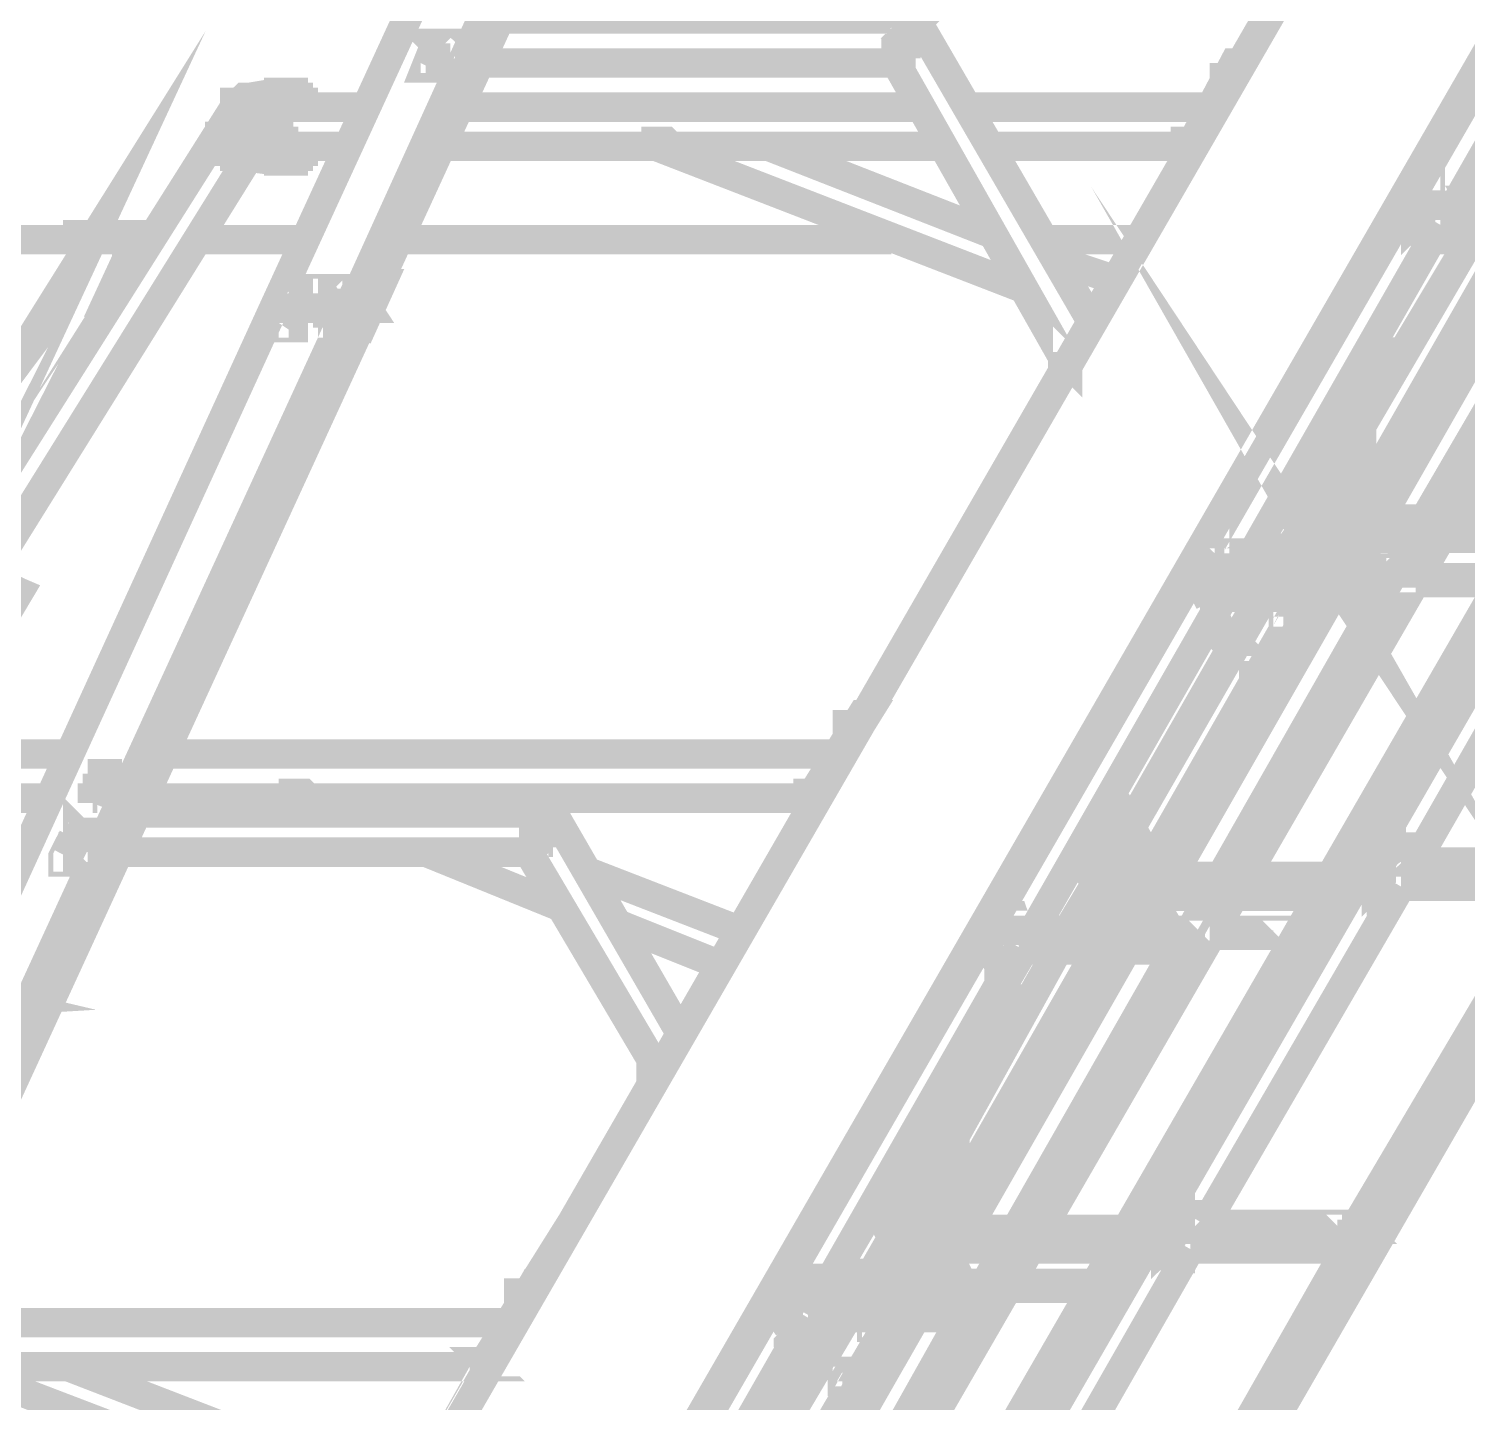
# Model space of a CAD drawing. Extents: x 0.1 to 11.6, y 0.3 to 16.2.
# Drawn here: x 5.2717 to 5.7609, y 5.1496 to 5.6167 of the extents above; entities that cross this region are included whole.
import ezdxf

# ---------------------------------------------------------------- set-up
doc = ezdxf.new("R2010")
doc.units = 0
doc.header["$MEASUREMENT"] = 0

msp = doc.modelspace()

# ---------------------------------------------------------------- linework, layer by layer
at = {"color": 0, "const_width": 0.01}
for points in [[(5.10167, 4.42503), (5.10167, 4.42665), (5.10167, 4.42503), (5.09332, 4.42503), (5.095, 4.42503), (5.10167, 4.42503), (5.10335, 4.42503), (5.10335, 4.42665), (5.095, 4.43832), (5.09332, 4.43832), (5.09332, 4.44), (5.01167, 4.44), (5.95503, 6.07497), (5.95503, 6.07335), (5.01167, 4.44)], [(5.03668, 6.065), (5.01497, 6.03836), (4.99832, 6.00836), (4.98503, 5.97667), (4.97168, 5.92833), (4.96332, 5.87831), (4.96001, 5.82667), (4.96332, 5.77669), (4.97168, 5.72667), (4.98503, 5.67665), (4.99832, 5.64501), (5.01665, 5.61664), (5.03668, 5.58832), (5.16, 5.58832), (5.17833, 5.57167), (5.19835, 5.55832), (5.22168, 5.55003), (5.24669, 5.54497), (5.29167, 5.54497)], [(5.17503, 4.44499), (6.09668, 6.03999)], [(6.06332, 5.98503), (6.07835, 5.95833), (6.04833, 5.95833), (6.07835, 5.95833), (6.08664, 5.95833), (5.15169, 4.34), (5.14333, 4.34), (6.07835, 5.95833)], [(5.01335, 4.44), (5.09332, 4.44), (5.095, 4.43832), (5.10167, 4.42665), (5.10167, 4.42503), (5.03999, 4.42503), (5.08832, 4.33832), (5.15169, 4.33832), (5.15332, 4.33832), (5.16, 4.32497), (5.15831, 4.32497), (5.07835, 4.32497), (5.08003, 4.32335), (5.16, 4.32335), (5.16, 4.32497), (5.16168, 4.32497), (5.16, 4.32497), (5.15332, 4.33832), (6.08832, 5.95833), (6.08832, 5.96001), (6.08832, 5.95833)], [(5.23335, 4.34332), (6.155, 5.94)], [(5.845, 5.68668), (5.84831, 5.68164), (5.83832, 5.69835)], [(5.51833, 5.81999), (5.51665, 5.81999), (5.38336, 5.52669)], [(5.35499, 5.52165), (5.49001, 5.815), (5.51497, 5.815)], [(5.87999, 5.68164), (5.87999, 5.68001), (5.88167, 5.68001), (5.87999, 5.68001), (5.87999, 5.67833), (5.87831, 5.67833), (5.87831, 5.67665), (5.80832, 5.55664), (5.74669, 5.55664), (5.74501, 5.55664), (5.74501, 5.55501), (5.74501, 5.55333), (5.74501, 5.55165), (5.74669, 5.55003), (5.80501, 5.55003)], [(5.75667, 5.55664), (5.82335, 5.67333)], [(5.78168, 5.55664), (5.84999, 5.67333), (5.82335, 5.67333), (5.75667, 5.55664)], [(5.63336, 5.51665), (5.57335, 5.62001), (5.43164, 5.62001)], [(5.41168, 5.61003), (5.41, 5.61165), (5.41168, 5.61165), (5.41336, 5.61165), (5.40831, 5.60335), (5.40668, 5.60335), (5.41, 5.61165)], [(5.40831, 5.60335), (5.41168, 5.61003), (5.41168, 5.61165), (5.41336, 5.61165)], [(5.25, 5.45167), (5.29335, 5.54497), (5.25168, 5.47835)], [(5.41, 5.60667), (5.41, 5.60499), (5.41, 5.60667), (5.40831, 5.60667)], [(5.41168, 5.61003), (5.41, 5.61003)], [(5.41, 5.60835), (5.41168, 5.60835), (5.41, 5.60835), (5.41, 5.60667)], [(5.40668, 5.60335), (5.40831, 5.60335)], [(5.41, 5.60499), (5.40831, 5.60499)], [(5.41, 5.60335), (5.40831, 5.60335)], [(5.42503, 5.60499), (5.56668, 5.60499), (5.62332, 5.50499)], [(5.66667, 5.57667), (5.68164, 5.60499), (5.68332, 5.60499), (5.66667, 5.57667), (5.66835, 5.57667)], [(5.68332, 5.60499), (5.66667, 5.57667)], [(5.68332, 5.60499), (5.685, 5.60499)], [(5.68332, 5.60499), (5.685, 5.60499)], [(5.68001, 5.59999), (5.67833, 5.59999), (5.67833, 5.59831)], [(5.67833, 5.59999), (5.67833, 5.59831)], [(5.35335, 5.59), (5.35167, 5.59), (5.35167, 5.59169), (5.34999, 5.59169), (5.34831, 5.59332), (5.34668, 5.59332), (5.345, 5.59332), (5.34332, 5.59169), (5.34169, 5.59169), (5.34169, 5.59), (5.34169, 5.58832), (5.34169, 5.58664), (5.34169, 5.58501), (5.34169, 5.58333), (5.34332, 5.58333)], [(5.35667, 5.595), (5.34668, 5.59332), (5.345, 5.59332)], [(5.34668, 5.59332), (5.34831, 5.59332)], [(5.35499, 5.59332), (5.34831, 5.59332)], [(5.36003, 5.595), (5.35835, 5.595), (5.35667, 5.595), (5.35499, 5.59332), (5.35335, 5.59169), (5.35335, 5.59), (5.35335, 5.58832), (5.35167, 5.58832), (5.35167, 5.58664), (5.35167, 5.58501), (5.35167, 5.58333), (5.35167, 5.58165), (5.35167, 5.58003), (5.35167, 5.57835), (5.35335, 5.57667), (5.35335, 5.57497), (5.35499, 5.57335), (5.35667, 5.57167), (5.35835, 5.57167), (5.36003, 5.57167), (5.35835, 5.57167), (5.35667, 5.57167), (5.35667, 5.57335), (5.35499, 5.57335), (5.35499, 5.57497), (5.35499, 5.57667), (5.35335, 5.57667), (5.35335, 5.57835), (5.35335, 5.58003), (5.35335, 5.58165), (5.35335, 5.58333), (5.35335, 5.58501), (5.35335, 5.58664), (5.35335, 5.58832), (5.35335, 5.59), (5.35499, 5.59), (5.35499, 5.59169), (5.35499, 5.59332), (5.35667, 5.59332), (5.35667, 5.595), (5.35835, 5.595), (5.36003, 5.595), (5.36165, 5.595), (5.36165, 5.59332), (5.36333, 5.59332), (5.36333, 5.59169), (5.36501, 5.59169), (5.36501, 5.59)], [(5.35667, 5.595), (5.35835, 5.595)], [(5.34169, 5.59), (5.24164, 5.43164)], [(5.35335, 5.59), (5.35167, 5.59), (5.35167, 5.59169), (5.34999, 5.59169), (5.34831, 5.59169), (5.34668, 5.59169), (5.345, 5.59169), (5.34332, 5.59169), (5.34332, 5.59), (5.34169, 5.59), (5.34169, 5.58832), (5.34169, 5.58664), (5.34169, 5.58501), (5.34332, 5.58501), (5.34332, 5.58333), (5.345, 5.58333)], [(5.34668, 5.58832), (5.34332, 5.58333)], [(5.34999, 5.58664), (5.34999, 5.58832), (5.34831, 5.58832), (5.34831, 5.59), (5.34668, 5.59), (5.34668, 5.58832)], [(5.34668, 5.58832), (5.34831, 5.58832)], [(5.34668, 5.58832), (5.34831, 5.58832)], [(5.38499, 5.59), (5.36003, 5.59), (5.35835, 5.59), (5.35667, 5.58832), (5.35667, 5.58664), (5.35667, 5.58501), (5.35499, 5.58333), (5.35499, 5.58165), (5.35667, 5.58165), (5.35667, 5.58003), (5.35667, 5.57835), (5.35835, 5.57835), (5.35835, 5.57667), (5.36003, 5.57667), (5.37999, 5.57667)], [(5.57497, 5.59), (5.41835, 5.59)], [(5.67333, 5.59), (5.59, 5.59)], [(5.34999, 5.58333), (5.33832, 5.58165), (5.33832, 5.58003), (5.33664, 5.58003), (5.33664, 5.57835), (5.33832, 5.57667), (5.33832, 5.57497), (5.34, 5.57497), (5.34169, 5.57335), (5.34332, 5.57335), (5.35667, 5.57167), (5.35835, 5.57167)], [(5.34999, 5.58333), (5.34, 5.58165)], [(5.34831, 5.58333), (5.34999, 5.58664)], [(5.34999, 5.58664), (5.35167, 5.58664)], [(5.33832, 5.58165), (5.34, 5.58165), (5.33832, 5.58165), (5.33664, 5.58003)], [(5.345, 5.57497), (5.345, 5.57667), (5.345, 5.57835), (5.34332, 5.57835), (5.34169, 5.57835), (5.34169, 5.58003), (5.34, 5.58003), (5.34, 5.57835), (5.33832, 5.57835)], [(5.33832, 5.57667), (5.33832, 5.57835), (5.34, 5.57835), (5.34169, 5.57835), (5.34332, 5.57835), (5.34332, 5.57667), (5.345, 5.57667), (5.345, 5.57497), (5.34332, 5.57497), (5.34332, 5.57335)], [(5.61003, 5.52832), (5.48503, 5.57667), (5.48503, 5.57835), (5.48665, 5.57835), (5.48833, 5.57835), (5.49001, 5.57667), (5.49164, 5.57667), (5.49333, 5.57667), (5.49501, 5.57667), (5.49669, 5.57667), (5.49832, 5.57667), (5.5, 5.57667), (5.50168, 5.57667), (5.58333, 5.57667)], [(5.59831, 5.57667), (5.66499, 5.57667), (5.66499, 5.57835), (5.66667, 5.57835)], [(5.66499, 5.57835), (5.66499, 5.57667), (5.66667, 5.57667)], [(5.66499, 5.57835), (5.66667, 5.57835)], [(5.25331, 5.42333), (5.34668, 5.57335)], [(5.33832, 5.57667), (5.34, 5.57667)], [(5.34332, 5.57335), (5.345, 5.57335)], [(5.36501, 5.57667), (5.36501, 5.57497), (5.36333, 5.57497), (5.36333, 5.57335), (5.36165, 5.57335), (5.36165, 5.57167), (5.36003, 5.57167)], [(5.41168, 5.57667), (5.48665, 5.57667)], [(5.59999, 5.54665), (5.52333, 5.57667)], [(5.66667, 5.57667), (5.66667, 5.57497)], [(5.75168, 5.55664), (5.74832, 5.56168), (5.74832, 5.56332), (5.74832, 5.56168), (5.74164, 5.55333), (5.74164, 5.55165), (5.74669, 5.54497), (5.75, 5.55003)], [(5.74832, 5.56332), (5.74669, 5.56332), (5.74669, 5.56168), (5.74832, 5.56168)], [(5.70335, 5.44), (5.70503, 5.44499), (5.71164, 5.435), (5.69835, 5.45833)], [(5.74832, 5.56), (5.74669, 5.55832), (5.74832, 5.55832)], [(5.74164, 5.55333), (5.74669, 5.56168)], [(5.74333, 5.55165), (5.74333, 5.55333), (5.74333, 5.55501), (5.74501, 5.55501), (5.74501, 5.55333), (5.74333, 5.55333), (5.74333, 5.55165), (5.74501, 5.55333)], [(5.74832, 5.56), (5.74832, 5.56168)], [(5.80832, 5.55664), (5.81, 5.55664), (5.80832, 5.55664), (5.80832, 5.55501), (5.80664, 5.55501), (5.80664, 5.55333), (5.73665, 5.43332), (5.67665, 5.43332), (5.67503, 5.43332), (5.67503, 5.43164), (5.67333, 5.43164), (5.67333, 5.43001), (5.67333, 5.42833), (5.67503, 5.42833), (5.67503, 5.42665), (5.67665, 5.42665), (5.73335, 5.42665)], [(5.74164, 5.55165), (5.74164, 5.55333)], [(5.74333, 5.55165), (5.74333, 5.55333)], [(5.685, 5.43332), (5.75168, 5.55003)], [(5.75168, 5.55003), (5.685, 5.43332)], [(5.71164, 5.43332), (5.77832, 5.55003)], [(5.715, 5.43332), (5.78168, 5.55003)], [(5.71669, 5.43332), (5.78331, 5.55003)], [(5.72, 5.43332), (5.78668, 5.55003)], [(5.72499, 5.48167), (5.76497, 5.55003)], [(5.72499, 5.48335), (5.76497, 5.55003)], [(5.74501, 5.54497), (5.74164, 5.55165)], [(5.74333, 5.55165), (5.74501, 5.55165)], [(5.74669, 5.54665), (5.74669, 5.54833), (5.74832, 5.54833), (5.74832, 5.54665), (5.74669, 5.54665), (5.74669, 5.54833)], [(5.74669, 5.54833), (5.74669, 5.54665), (5.74832, 5.54665)], [(5.30333, 5.54665), (5.30165, 5.54665), (5.30003, 5.54665), (5.29833, 5.54497), (5.29665, 5.54497), (5.29497, 5.54497), (5.29335, 5.54497), (5.29167, 5.54497), (5.28999, 5.54497), (5.28836, 5.54497), (5.28836, 5.54665), (5.28999, 5.54665), (5.29167, 5.54665), (5.29335, 5.54665), (5.29497, 5.54665), (5.29665, 5.54665), (5.29833, 5.54665), (5.30003, 5.54665), (5.30165, 5.54665), (5.30333, 5.54665), (5.30501, 5.54665), (5.30664, 5.54665), (5.30832, 5.54665), (5.30832, 5.54497), (5.31, 5.54497), (5.31168, 5.54497), (5.31332, 5.54497)], [(5.29335, 5.54497), (5.29497, 5.54497)], [(5.29497, 5.51665), (5.30501, 5.53836), (5.30501, 5.53999), (5.30664, 5.54167), (5.30664, 5.54335), (5.30501, 5.54335), (5.30501, 5.54497), (5.30501, 5.54665), (5.30501, 5.54497), (5.30501, 5.54335), (5.30664, 5.54335), (5.30664, 5.54167), (5.30501, 5.53999), (5.30501, 5.53836)], [(5.33003, 5.54497), (5.36501, 5.54497)], [(5.39833, 5.54497), (5.565, 5.54497)], [(5.61664, 5.54497), (5.65001, 5.54497)], [(5.74669, 5.54665), (5.74832, 5.54665)], [(5.75, 5.54497), (5.76167, 5.54497)], [(5.63997, 5.53168), (5.62001, 5.53836)], [(5.25, 5.46164), (5.25, 5.46001), (5.25331, 5.465), (5.25499, 5.47), (5.25331, 5.46669)], [(5.36664, 5.52669), (5.36664, 5.52832), (5.36833, 5.52832)], [(5.37831, 5.52669), (5.37999, 5.52669), (5.37999, 5.52832)], [(5.38336, 5.51167), (5.39165, 5.53), (5.38997, 5.53), (5.38167, 5.51167), (5.38336, 5.51167), (5.38167, 5.51167)], [(5.38336, 5.52501), (5.38167, 5.52501), (5.24669, 5.23167)], [(5.38336, 5.52669), (5.38667, 5.52165), (5.38499, 5.52165)], [(5.22, 5.22667), (5.35499, 5.52165), (5.37999, 5.52165)], [(5.35499, 5.52165), (5.35667, 5.52165)], [(5.38667, 5.52165), (5.38499, 5.52165)], [(5.63167, 5.52001), (5.63336, 5.51833)], [(5.36165, 5.51497), (5.36333, 5.51497)], [(5.37332, 5.51497), (5.375, 5.51497)], [(5.62332, 5.50499), (5.625, 5.50168)], [(5.74001, 5.50667), (5.73833, 5.50667), (5.72499, 5.48503)], [(5.25168, 5.46669), (5.24832, 5.46001), (5.25331, 5.46669), (5.25499, 5.47), (5.25667, 5.47), (5.25836, 5.47), (5.25999, 5.47)], [(5.72499, 5.50331), (5.72499, 5.45833), (5.72499, 5.50331), (5.72499, 5.45833)], [(5.73503, 5.50331), (5.73335, 5.50331), (5.73335, 5.50168)], [(5.73335, 5.50331), (5.73335, 5.50168), (5.73335, 5.5), (5.73503, 5.5)], [(5.73335, 5.50168), (5.73503, 5.50168)], [(5.24333, 5.43668), (5.24164, 5.43332), (5.23833, 5.42833), (5.24001, 5.43164)], [(5.73167, 5.49501), (5.72499, 5.49832)], [(5.715, 5.48665), (5.71669, 5.48665)], [(5.71669, 5.48833), (5.71669, 5.46669)], [(5.72331, 5.45503), (5.71001, 5.47667)], [(5.71832, 5.44835), (5.70503, 5.47)], [(5.71832, 5.44667), (5.70503, 5.46832)], [(5.715, 5.46669), (5.71669, 5.46669)], [(5.71332, 5.43668), (5.69997, 5.46001)], [(5.71332, 5.43832), (5.70167, 5.46164)], [(5.70503, 5.44499), (5.69835, 5.45665)], [(5.86664, 5.45665), (5.86833, 5.45665), (5.86664, 5.45503), (5.86501, 5.45503), (5.86501, 5.45335), (5.79497, 5.33333), (5.73335, 5.33333), (5.73167, 5.33003), (5.73167, 5.32835), (5.73335, 5.32497), (5.79167, 5.32497)], [(5.74669, 5.44997), (5.72999, 5.44997)], [(5.74333, 5.33333), (5.81, 5.44997)], [(5.74333, 5.33333), (5.81, 5.44997)], [(5.78331, 5.44997), (5.75499, 5.44997)], [(5.69667, 5.435), (5.70503, 5.44667)], [(5.69835, 5.435), (5.70503, 5.44667)], [(5.70167, 5.44), (5.70503, 5.44499)], [(5.74333, 5.44499), (5.72835, 5.44499)], [(5.78168, 5.44499), (5.75331, 5.44499)], [(5.67665, 5.43668), (5.67503, 5.435), (5.67503, 5.43668)], [(5.74333, 5.44336), (5.72667, 5.44336)], [(5.78, 5.44336), (5.75168, 5.44336)], [(5.66997, 5.43001), (5.67503, 5.43832)], [(5.67665, 5.43832), (5.67503, 5.43832), (5.67665, 5.43832), (5.67165, 5.43001)], [(5.68001, 5.43332), (5.67665, 5.43832)], [(5.67665, 5.43668), (5.67833, 5.43668)], [(5.70167, 5.435), (5.70167, 5.44), (5.70335, 5.44), (5.70335, 5.435)], [(5.72667, 5.43332), (5.72331, 5.43832)], [(5.72667, 5.43332), (5.72331, 5.43832)], [(5.72835, 5.43332), (5.72499, 5.44)], [(5.26833, 5.42503), (5.25836, 5.43001), (5.25999, 5.43164), (5.25836, 5.43332)], [(5.73665, 5.43332), (5.73833, 5.43332), (5.73833, 5.43164), (5.73665, 5.43164), (5.73503, 5.43001), (5.66667, 5.31), (5.60499, 5.31), (5.60335, 5.31), (5.60335, 5.30832), (5.60167, 5.30832), (5.60167, 5.30664), (5.60167, 5.30501), (5.60335, 5.30501), (5.60335, 5.30333), (5.60499, 5.30333), (5.66168, 5.30333)], [(5.67665, 5.435), (5.67503, 5.435)], [(5.25667, 5.43001), (5.26833, 5.42503), (5.26335, 5.41667), (5.26167, 5.41667)], [(5.61333, 5.31), (5.68001, 5.42665)], [(5.68001, 5.42665), (5.61333, 5.31)], [(5.63997, 5.31), (5.70833, 5.42665)], [(5.64333, 5.31), (5.71164, 5.42665)], [(5.64501, 5.31), (5.71332, 5.42665)], [(5.64833, 5.31), (5.71669, 5.42665)], [(5.67333, 5.42165), (5.66997, 5.42833)], [(5.67165, 5.42833), (5.67165, 5.43001), (5.67333, 5.43001), (5.67333, 5.42833), (5.67165, 5.42833), (5.67165, 5.43001)], [(5.67333, 5.42833), (5.67165, 5.42833), (5.67165, 5.43001)], [(5.67165, 5.42833), (5.67503, 5.42165), (5.67833, 5.42665)], [(5.67165, 5.42833), (5.67333, 5.42833)], [(5.74669, 5.42833), (5.74832, 5.43001), (5.74669, 5.43001)], [(5.77333, 5.43001), (5.77165, 5.43001), (5.77165, 5.42833), (5.76833, 5.42833), (5.76665, 5.43001), (5.75836, 5.43001), (5.75999, 5.42833), (5.75499, 5.42833), (5.75499, 5.43001), (5.74669, 5.43001), (5.74669, 5.42833), (5.74333, 5.42833)], [(5.75999, 5.42833), (5.75999, 5.43001)], [(5.64665, 5.345), (5.69168, 5.42333)], [(5.67503, 5.42333), (5.67665, 5.42333), (5.67503, 5.42333), (5.67503, 5.42503)], [(5.67665, 5.42333), (5.67665, 5.42503), (5.67503, 5.42503), (5.67503, 5.42333), (5.67503, 5.42165), (5.67503, 5.42333)], [(5.70503, 5.42333), (5.67833, 5.42333)], [(5.70503, 5.42333), (5.68001, 5.42333)], [(5.68832, 5.41997), (5.68668, 5.42333)], [(5.68832, 5.41835), (5.69168, 5.42333)], [(5.70167, 5.41667), (5.70167, 5.41835), (5.70167, 5.42333)], [(5.70335, 5.41835), (5.70335, 5.42333)], [(5.64665, 5.34668), (5.68668, 5.41667)], [(5.67503, 5.41667), (5.68001, 5.40668)], [(5.69835, 5.41667), (5.69835, 5.41835)], [(5.70167, 5.41835), (5.70335, 5.41835)], [(5.68164, 5.40668), (5.68001, 5.40668), (5.67833, 5.40831), (5.67833, 5.41)], [(5.68001, 5.40831), (5.68001, 5.40668), (5.68164, 5.40668)], [(5.68001, 5.40668), (5.68001, 5.405)], [(5.68832, 5.39833), (5.68832, 5.40001)], [(5.68832, 5.40001), (5.69, 5.40001)], [(5.55664, 5.38336), (5.55832, 5.38336)], [(5.55664, 5.38336), (5.55832, 5.38336)], [(5.55165, 5.37999), (5.55003, 5.37999), (5.55003, 5.37831), (5.55003, 5.37668)], [(5.55003, 5.37999), (5.55165, 5.37999)], [(5.55165, 5.37999), (5.55003, 5.37999)], [(5.285, 5.37001), (5.23167, 5.37001), (5.23167, 5.36833), (5.22999, 5.36833), (5.22835, 5.36664), (5.22835, 5.36501), (5.22835, 5.36333), (5.22835, 5.36165), (5.22835, 5.36003), (5.22835, 5.35835), (5.22835, 5.35667), (5.22999, 5.35667), (5.22999, 5.35499), (5.23167, 5.35499), (5.27832, 5.35499)], [(5.54665, 5.37001), (5.31668, 5.37001)], [(5.29335, 5.35335), (5.29665, 5.36165), (5.29833, 5.36165)], [(5.29665, 5.36003), (5.29497, 5.36003)], [(5.29497, 5.35835), (5.29665, 5.35835)], [(5.29665, 5.35835), (5.29497, 5.35835), (5.29497, 5.35667)], [(5.29665, 5.36165), (5.29833, 5.36165)], [(5.29665, 5.35835), (5.29833, 5.35835)], [(5.29497, 5.35667), (5.29335, 5.35667)], [(5.29335, 5.35499), (5.29335, 5.35335)], [(5.29497, 5.35499), (5.29335, 5.35499)], [(5.31, 5.35499), (5.35835, 5.35499)], [(5.35835, 5.35499), (5.35835, 5.35667), (5.35667, 5.35667)], [(5.35667, 5.35667), (5.35835, 5.35667), (5.36003, 5.35667), (5.36165, 5.35667), (5.36333, 5.35667), (5.36501, 5.35667), (5.36664, 5.35499), (5.36833, 5.35499), (5.37001, 5.35499), (5.37169, 5.35499), (5.37332, 5.35499), (5.375, 5.35499)], [(5.35835, 5.35499), (5.37001, 5.34999)], [(5.375, 5.35499), (5.53836, 5.35499)], [(5.40831, 5.34999), (5.39665, 5.35499)], [(5.53836, 5.35667), (5.53668, 5.35667)], [(5.53999, 5.35667), (5.53836, 5.35667), (5.53668, 5.35667), (5.53668, 5.35499), (5.53836, 5.35499)], [(5.53836, 5.35667), (5.53668, 5.35667), (5.53668, 5.35499), (5.53836, 5.35499)], [(5.53668, 5.35499), (5.53668, 5.35667)], [(5.53668, 5.35499), (5.53836, 5.35499)], [(5.53836, 5.35667), (5.53999, 5.35667)], [(5.53836, 5.35667), (5.53999, 5.35667)], [(5.53836, 5.35667), (5.53999, 5.35499)], [(5.53836, 5.35499), (5.53999, 5.35499)], [(5.53999, 5.35667), (5.54167, 5.35667)], [(5.53999, 5.35667), (5.54167, 5.35667)], [(5.53999, 5.35667), (5.54167, 5.35667)], [(5.65332, 5.33333), (5.63997, 5.35667)], [(5.285, 5.33501), (5.28836, 5.34169), (5.28836, 5.34332), (5.28999, 5.34169)], [(5.49333, 5.27501), (5.44997, 5.34999), (5.30832, 5.34999)], [(5.65001, 5.32667), (5.63667, 5.34999)], [(5.64833, 5.32667), (5.63667, 5.34831)], [(5.28836, 5.34169), (5.28668, 5.34169), (5.28836, 5.34169), (5.28836, 5.34332), (5.28999, 5.34332), (5.28999, 5.34169), (5.28836, 5.34169), (5.285, 5.33501), (5.285, 5.33333), (5.28331, 5.33333), (5.28331, 5.33501), (5.28668, 5.34169)], [(5.28836, 5.34169), (5.28668, 5.34169)], [(5.28668, 5.33832), (5.28836, 5.33832), (5.28668, 5.33832), (5.28668, 5.33664)], [(5.64333, 5.31668), (5.62999, 5.33832)], [(5.64501, 5.31836), (5.63167, 5.34)], [(5.73503, 5.33832), (5.73335, 5.33832), (5.73503, 5.33832), (5.72835, 5.32835)], [(5.72835, 5.32835), (5.73335, 5.33832)], [(5.73833, 5.33333), (5.73503, 5.33832)], [(5.28331, 5.33501), (5.285, 5.33501), (5.285, 5.33333), (5.28331, 5.33333)], [(5.28668, 5.33664), (5.285, 5.33664)], [(5.28668, 5.33501), (5.285, 5.33501)], [(5.28668, 5.33501), (5.285, 5.33501)], [(5.30165, 5.33664), (5.44168, 5.33664), (5.48503, 5.26335)], [(5.40668, 5.33664), (5.45167, 5.31836)], [(5.64165, 5.31332), (5.62831, 5.33664)], [(5.64165, 5.315), (5.62999, 5.33664)], [(5.79497, 5.33333), (5.79497, 5.33165), (5.79665, 5.33165), (5.79497, 5.33165), (5.79497, 5.33003), (5.79335, 5.33003), (5.79335, 5.32835), (5.72331, 5.21001), (5.66336, 5.21001), (5.66168, 5.21001), (5.66168, 5.20833), (5.66, 5.20665), (5.66, 5.20503), (5.66, 5.20335), (5.66168, 5.20335), (5.66168, 5.20167), (5.66336, 5.20167), (5.72, 5.20167)], [(5.73503, 5.33501), (5.73335, 5.33501)], [(5.73335, 5.33501), (5.73503, 5.33501)], [(5.73503, 5.33333), (5.73335, 5.33333)], [(5.73503, 5.33501), (5.73503, 5.33664)], [(5.51335, 5.31), (5.46164, 5.33003)], [(5.67665, 5.32835), (5.66, 5.32835)], [(5.71164, 5.32335), (5.71164, 5.32497), (5.715, 5.32835), (5.685, 5.32835)], [(5.715, 5.32835), (5.71669, 5.32835)], [(5.73167, 5.32835), (5.72999, 5.32835)], [(5.72999, 5.32835), (5.73167, 5.32835)], [(5.625, 5.31), (5.63499, 5.32667)], [(5.62668, 5.31), (5.63499, 5.32497)], [(5.67503, 5.32497), (5.65831, 5.32497)], [(5.67165, 5.21001), (5.73833, 5.32497)], [(5.67165, 5.21001), (5.73833, 5.32497)], [(5.71164, 5.32497), (5.68332, 5.32497)], [(5.72835, 5.32667), (5.73335, 5.32167), (5.73335, 5.31999), (5.73335, 5.32167), (5.73665, 5.32497)], [(5.73167, 5.32167), (5.72835, 5.32667)], [(5.72999, 5.32667), (5.73167, 5.32667)], [(5.73503, 5.32335), (5.73335, 5.32335), (5.73335, 5.32497)], [(5.73335, 5.32335), (5.73335, 5.32167)], [(5.73335, 5.32335), (5.73503, 5.32335)], [(5.66, 5.31), (5.655, 5.31836)], [(5.65831, 5.31), (5.655, 5.31836)], [(5.67333, 5.32167), (5.65668, 5.32167)], [(5.71001, 5.32167), (5.68164, 5.32167)], [(5.73335, 5.32167), (5.73167, 5.32167), (5.73167, 5.31999), (5.73335, 5.31999)], [(5.59831, 5.30664), (5.60335, 5.315)], [(5.60835, 5.31), (5.60667, 5.315), (5.60499, 5.315), (5.59999, 5.30664), (5.59999, 5.30501), (5.59999, 5.30333), (5.60335, 5.29833), (5.60335, 5.29665), (5.60499, 5.29833), (5.60667, 5.30333)], [(5.60335, 5.31168), (5.60499, 5.31168), (5.60499, 5.31332), (5.60499, 5.31168)], [(5.65831, 5.31), (5.65332, 5.31668)], [(5.47331, 5.31168), (5.50667, 5.29833)], [(5.66667, 5.31), (5.66667, 5.30832), (5.66499, 5.30832), (5.66499, 5.30664), (5.66336, 5.30664), (5.595, 5.18668), (5.53331, 5.18668), (5.53168, 5.18668), (5.53168, 5.185), (5.53168, 5.18332), (5.53168, 5.18164), (5.53168, 5.18001), (5.53331, 5.17833), (5.59, 5.17833)], [(5.65831, 5.31168), (5.65001, 5.31168)], [(5.67665, 5.30832), (5.67833, 5.30832), (5.67665, 5.31)], [(5.70503, 5.31), (5.70167, 5.31), (5.70167, 5.30832), (5.69835, 5.30832), (5.69667, 5.31), (5.68832, 5.31), (5.69, 5.30832), (5.685, 5.30832), (5.685, 5.31), (5.67665, 5.31), (5.67665, 5.30832), (5.67333, 5.30832)], [(5.69, 5.30832), (5.69, 5.31)], [(5.70167, 5.30832), (5.70335, 5.30832), (5.70167, 5.31)], [(5.54167, 5.18668), (5.61003, 5.30333)], [(5.60835, 5.30333), (5.54167, 5.18668)], [(5.63667, 5.30333), (5.56836, 5.18668), (5.63499, 5.30333)], [(5.56836, 5.18668), (5.63667, 5.30333)], [(5.57167, 5.18668), (5.63997, 5.30333)], [(5.57335, 5.18668), (5.64165, 5.30333)], [(5.57667, 5.18668), (5.64501, 5.30333)], [(5.58664, 5.24001), (5.62169, 5.30333)], [(5.58664, 5.24164), (5.62169, 5.30333)], [(5.59999, 5.30333), (5.59831, 5.30333), (5.59831, 5.30501), (5.59831, 5.30664), (5.59999, 5.30664)], [(5.60167, 5.29833), (5.59831, 5.30333)], [(5.60167, 5.30501), (5.59999, 5.30501), (5.59999, 5.30664)], [(5.59999, 5.30501), (5.60167, 5.30501)], [(5.60335, 5.30003), (5.60335, 5.29833), (5.60499, 5.30003)], [(5.60335, 5.29833), (5.60167, 5.29833), (5.60167, 5.29665), (5.60335, 5.29665)], [(5.60335, 5.30003), (5.60335, 5.30165), (5.60499, 5.30165), (5.60499, 5.30003), (5.60335, 5.30003), (5.60335, 5.30165)], [(5.60335, 5.29833), (5.60499, 5.29833)], [(5.61165, 5.28668), (5.61003, 5.28668), (5.595, 5.25836)], [(5.60835, 5.28168), (5.60667, 5.28168), (5.60667, 5.28)], [(5.60667, 5.28168), (5.60667, 5.28)], [(5.60667, 5.28), (5.60835, 5.28)], [(5.60335, 5.27501), (5.595, 5.27832)], [(5.48665, 5.26167), (5.48503, 5.26167), (5.48503, 5.26335), (5.48335, 5.26335), (5.48335, 5.26497)], [(5.48335, 5.26497), (5.48335, 5.26335), (5.48503, 5.26335), (5.48665, 5.26167)], [(5.58832, 5.26665), (5.59668, 5.26335)], [(5.48335, 5.26335), (5.48503, 5.25999)], [(5.58664, 5.21669), (5.58664, 5.26167)], [(5.595, 5.25999), (5.59332, 5.25999), (5.59332, 5.25836)], [(5.59332, 5.25999), (5.59332, 5.25836), (5.595, 5.25836)], [(5.59332, 5.25836), (5.595, 5.25836)], [(5.57667, 5.24669), (5.57667, 5.22499), (5.57667, 5.22667)], [(5.58333, 5.21332), (5.56999, 5.23665)], [(5.58003, 5.20665), (5.56668, 5.22835)], [(5.58003, 5.20503), (5.56668, 5.22835)], [(5.57497, 5.19667), (5.56168, 5.22)], [(5.56332, 5.19835), (5.56668, 5.20335), (5.57167, 5.19336), (5.56, 5.21669)], [(5.57335, 5.19667), (5.56168, 5.21832)], [(5.56668, 5.20335), (5.56, 5.215)], [(5.66336, 5.21164), (5.66168, 5.21001), (5.66336, 5.21001)], [(5.65668, 5.20503), (5.66168, 5.21332)], [(5.66336, 5.215), (5.66168, 5.215), (5.66168, 5.21332), (5.66336, 5.21332), (5.65831, 5.20503)], [(5.66667, 5.21001), (5.66336, 5.21332), (5.66336, 5.215), (5.66336, 5.21332)], [(5.66336, 5.21164), (5.66336, 5.21332)], [(5.66336, 5.21164), (5.66499, 5.21164)], [(5.72331, 5.21001), (5.72499, 5.20833), (5.72331, 5.20833), (5.72331, 5.20665), (5.72168, 5.20665), (5.72168, 5.20503), (5.65332, 5.08501), (5.59169, 5.08501), (5.59, 5.08501), (5.59, 5.08333), (5.58832, 5.08333), (5.58832, 5.08165), (5.58832, 5.08003), (5.59, 5.08003), (5.59, 5.07835), (5.59169, 5.07835), (5.64833, 5.07835)], [(5.60667, 5.20833), (5.59169, 5.20833)], [(5.64165, 5.20335), (5.64501, 5.20833), (5.61664, 5.20833)], [(5.64501, 5.20833), (5.64665, 5.20833)], [(5.55832, 5.19336), (5.565, 5.20503)], [(5.55832, 5.19336), (5.565, 5.20503)], [(5.56332, 5.19835), (5.56668, 5.20335)], [(5.60335, 5.20167), (5.58664, 5.20167)], [(5.60499, 5.20335), (5.58832, 5.20335)], [(5.59999, 5.08501), (5.66667, 5.20167)], [(5.59999, 5.08501), (5.66667, 5.20167)], [(5.64165, 5.20167), (5.61165, 5.20167)], [(5.64165, 5.20335), (5.61333, 5.20335)], [(5.64165, 5.20335), (5.64333, 5.20335)], [(5.66, 5.19667), (5.65668, 5.20335)], [(5.66, 5.20503), (5.65831, 5.20503)], [(5.65831, 5.20503), (5.65831, 5.20335)], [(5.65831, 5.20503), (5.66, 5.20503)], [(5.65831, 5.20335), (5.66168, 5.19667), (5.66499, 5.20167)], [(5.59668, 5.19), (5.595, 5.19), (5.595, 5.18832), (5.59169, 5.18832), (5.59, 5.18832), (5.58501, 5.19835)], [(5.59169, 5.18832), (5.59, 5.18668), (5.58501, 5.19667)], [(5.59, 5.18668), (5.58501, 5.19667)], [(5.66336, 5.19835), (5.66168, 5.19835), (5.66168, 5.19997)], [(5.66168, 5.19997), (5.66168, 5.19835)], [(5.66168, 5.19835), (5.66336, 5.19835)], [(5.52669, 5.18332), (5.53168, 5.19168)], [(5.53331, 5.19168), (5.53168, 5.19168), (5.53331, 5.19168), (5.52832, 5.18332)], [(5.53668, 5.18668), (5.535, 5.19168), (5.53331, 5.19168)], [(5.57167, 5.19168), (5.54497, 5.19168)], [(5.56999, 5.19168), (5.54497, 5.19168)], [(5.44499, 5.19), (5.44336, 5.19), (5.42833, 5.16336)], [(5.44, 5.18668), (5.43832, 5.18668), (5.43832, 5.185)], [(5.43832, 5.18668), (5.43832, 5.185), (5.43832, 5.18332)], [(5.44336, 5.19), (5.44499, 5.19)], [(5.595, 5.18668), (5.595, 5.185), (5.59332, 5.185), (5.59332, 5.18332), (5.59169, 5.18332), (5.52333, 5.06168), (5.46164, 5.06168), (5.46001, 5.06168), (5.46001, 5.06), (5.46001, 5.05832), (5.46001, 5.05664), (5.46001, 5.05501), (5.46164, 5.05501), (5.51833, 5.05501)], [(5.535, 5.18832), (5.53331, 5.18832), (5.53331, 5.19)], [(5.53331, 5.18832), (5.53331, 5.19)], [(5.53331, 5.18832), (5.535, 5.18832)], [(5.58832, 5.19), (5.58003, 5.19)], [(5.595, 5.18832), (5.595, 5.19)], [(5.63499, 5.19), (5.63167, 5.19), (5.63336, 5.18832), (5.62831, 5.18832), (5.62831, 5.19), (5.62001, 5.19), (5.62001, 5.18832), (5.61664, 5.18832), (5.61501, 5.19), (5.60667, 5.19), (5.60835, 5.18832), (5.60335, 5.18832)], [(5.60835, 5.18832), (5.60835, 5.19)], [(5.62001, 5.18832), (5.62001, 5.19)], [(5.63336, 5.18832), (5.63336, 5.19)], [(5.43832, 5.185), (5.44, 5.185)], [(5.53, 5.18164), (5.52832, 5.18164), (5.53, 5.18164), (5.53, 5.18332)], [(5.52832, 5.18164), (5.53, 5.18164)], [(5.43332, 5.17665), (5.22835, 5.17665)], [(5.53668, 5.17833), (5.47, 5.06168)], [(5.47168, 5.06168), (5.53836, 5.17833)], [(5.49832, 5.06168), (5.565, 5.17833)], [(5.50168, 5.06168), (5.56836, 5.17833)], [(5.50331, 5.06168), (5.56999, 5.17833)], [(5.50667, 5.10499), (5.55003, 5.17833)], [(5.50667, 5.06168), (5.57335, 5.17833)], [(5.50667, 5.10499), (5.54833, 5.17665)], [(5.53, 5.17503), (5.52669, 5.18001)], [(5.52832, 5.18001), (5.53168, 5.17503), (5.53168, 5.17333), (5.53331, 5.17333), (5.53331, 5.17503), (5.535, 5.17833)], [(5.53, 5.18001), (5.52832, 5.18001)], [(5.53168, 5.17665), (5.53168, 5.17833), (5.53331, 5.17833), (5.53331, 5.17665), (5.53168, 5.17665), (5.53168, 5.17833)], [(5.53168, 5.17665), (5.53168, 5.17503), (5.53331, 5.17503), (5.53331, 5.17665)], [(5.53168, 5.17665), (5.53168, 5.17503), (5.53331, 5.17503)], [(5.54833, 5.17665), (5.55003, 5.17833)], [(5.55003, 5.17833), (5.55165, 5.17833)], [(5.55832, 5.17503), (5.56, 5.17503), (5.56, 5.17665), (5.55832, 5.17665)], [(5.56, 5.17833), (5.56, 5.17665)], [(5.56, 5.17665), (5.56168, 5.17665)], [(5.56332, 5.17665), (5.56332, 5.17833)], [(5.56332, 5.17833), (5.565, 5.17833)], [(5.56332, 5.17665), (5.565, 5.17665)], [(5.56332, 5.17665), (5.565, 5.17665)], [(5.53168, 5.17503), (5.53, 5.17503), (5.53, 5.17333), (5.53168, 5.17333)], [(5.535, 5.17503), (5.53999, 5.16667)], [(5.54167, 5.16499), (5.53999, 5.16499), (5.53999, 5.16667), (5.53999, 5.16835)], [(5.53999, 5.16667), (5.54167, 5.16336)], [(5.53999, 5.16667), (5.54167, 5.16499)], [(5.42833, 5.16336), (5.42665, 5.16336), (5.42665, 5.16168), (5.26335, 5.16168), (5.26167, 5.16168), (5.25999, 5.16168), (5.25836, 5.16168), (5.25667, 5.16168), (5.25499, 5.16336), (5.25331, 5.16336), (5.25168, 5.16336), (5.25, 5.16336), (5.24832, 5.16336), (5.24669, 5.16336), (5.24501, 5.16336), (5.24669, 5.16168), (5.39501, 5.10499)], [(5.40169, 5.11664), (5.285, 5.16168)], [(5.42665, 5.16168), (5.42833, 5.16168)], [(5.42833, 5.16336), (5.43001, 5.16336)], [(5.54833, 5.15668), (5.54833, 5.15831), (5.54833, 5.16), (5.55003, 5.16), (5.55003, 5.15831), (5.55003, 5.15668), (5.54833, 5.15668), (5.55003, 5.15668), (5.55003, 5.15831), (5.55003, 5.16), (5.54833, 5.16)], [(5.54833, 5.15831), (5.55003, 5.15831)]]:
    msp.add_lwpolyline(points, dxfattribs=at)
at = {"color": 0}
for points, const_width in [([(5.09332, 4.44), (6.03668, 6.07497), (6.03836, 6.07497), (6.03836, 6.07335), (5.095, 4.43832), (5.095, 4.44), (5.09332, 4.44)], 0.01), ([(5.51833, 5.81999), (5.52165, 5.815), (5.38667, 5.52165), (5.38336, 5.52669), (5.51833, 5.81999)], 0.01), ([(5.57167, 5.61664), (5.57335, 5.61833), (5.57167, 5.61833), (5.57167, 5.61664)], 0.01), ([(5.57167, 5.61664), (5.57167, 5.61501), (5.56999, 5.61501), (5.56999, 5.61333), (5.56999, 5.61165), (5.56836, 5.61165), (5.56836, 5.61003), (5.56836, 5.60835), (5.56668, 5.60835), (5.56668, 5.60667), (5.56668, 5.60499), (5.56668, 5.60667), (5.56668, 5.60835), (5.56836, 5.60835), (5.56836, 5.61003), (5.56836, 5.61165), (5.56999, 5.61165), (5.56999, 5.61333), (5.56999, 5.61501), (5.57167, 5.61501), (5.57167, 5.61664), (5.57335, 5.61833), (5.57335, 5.62001), (5.57335, 5.61833), (5.57167, 5.61664)], 0.01), ([(5.35167, 5.58333), (5.34999, 5.58333), (5.35167, 5.58333)], 0.01), ([(5.34332, 5.57667), (5.34332, 5.57497), (5.345, 5.57497), (5.34332, 5.57497), (5.34332, 5.57335), (5.34169, 5.57335), (5.34169, 5.57497), (5.34, 5.57497), (5.33832, 5.57667), (5.33832, 5.57835), (5.34, 5.57835), (5.34169, 5.57835), (5.34169, 5.57667), (5.34332, 5.57667)], 0.01), ([(5.74669, 5.56), (5.74832, 5.56168), (5.74832, 5.56), (5.74832, 5.55832), (5.74669, 5.55832), (5.74669, 5.56)], 0.01), ([(5.77832, 5.55003), (5.71164, 5.43332), (5.77832, 5.55003)], 0.01), ([(5.78836, 5.55003), (5.72168, 5.43332), (5.78836, 5.55003)], 0.01), ([(5.74669, 5.54497), (5.74501, 5.54497), (5.74669, 5.54497)], 0.01), ([(5.38336, 5.52501), (5.38667, 5.52001), (5.25168, 5.22667), (5.24832, 5.23167), (5.38336, 5.52501)], 0.01), ([(5.36664, 5.52669), (5.36501, 5.52669), (5.36501, 5.52832), (5.36664, 5.52832), (5.36833, 5.52832), (5.36664, 5.52669)], 0.01), ([(5.36664, 5.52832), (5.36501, 5.52832), (5.36501, 5.52669), (5.36501, 5.52832), (5.36664, 5.52832), (5.36833, 5.52832), (5.36664, 5.52832)], 0.01), ([(5.37831, 5.52669), (5.37831, 5.52832), (5.37999, 5.52832), (5.37999, 5.52669), (5.37831, 5.52669)], 0.01), ([(5.37999, 5.52832), (5.37831, 5.52832), (5.37831, 5.52669), (5.37831, 5.52832), (5.37999, 5.52832)], 0.01), ([(5.37999, 5.52165), (5.35499, 5.52165), (5.37999, 5.52165)], 0.01), ([(5.36165, 5.51665), (5.36165, 5.51497), (5.36003, 5.51497), (5.36003, 5.51665), (5.36165, 5.51665)], 0.01), ([(5.36165, 5.51665), (5.36165, 5.51497), (5.36003, 5.51497), (5.36165, 5.51497), (5.36165, 5.51665)], 0.01), ([(5.37332, 5.51665), (5.375, 5.51665), (5.375, 5.51497), (5.37332, 5.51497), (5.37169, 5.51497), (5.37332, 5.51497), (5.37332, 5.51665)], 0.01), ([(5.375, 5.51665), (5.37332, 5.51665), (5.37332, 5.51497), (5.37332, 5.51665), (5.375, 5.51665)], 0.01), ([(5.62332, 5.50667), (5.62332, 5.50499), (5.625, 5.50499), (5.625, 5.50331), (5.62332, 5.50499), (5.62332, 5.50667)], 0.01), ([(5.67665, 5.435), (5.67503, 5.435), (5.67503, 5.43668), (5.67665, 5.43668), (5.67665, 5.43832), (5.67665, 5.43668), (5.67665, 5.435)], 0.01), ([(5.685, 5.435), (5.71164, 5.435), (5.685, 5.435)], 0.01), ([(5.70665, 5.42665), (5.63997, 5.31), (5.70665, 5.42665)], 0.01), ([(5.65001, 5.31), (5.71669, 5.42665), (5.65001, 5.31)], 0.01), ([(5.67165, 5.42833), (5.66997, 5.42833), (5.66997, 5.43001), (5.67165, 5.43001), (5.66997, 5.43001), (5.66997, 5.42833), (5.67165, 5.42833)], 0.01), ([(5.67503, 5.42165), (5.67333, 5.42165), (5.67503, 5.42165)], 0.01), ([(5.69835, 5.41835), (5.69997, 5.41667), (5.69835, 5.41667), (5.69997, 5.41667), (5.69997, 5.41835), (5.69835, 5.41835)], 0.01), ([(5.69997, 5.41835), (5.69835, 5.41835), (5.69835, 5.41667), (5.69997, 5.41667), (5.69997, 5.41835)], 0.01), ([(5.69, 5.40001), (5.68832, 5.40169), (5.68832, 5.40001), (5.68832, 5.39833), (5.69, 5.39833), (5.69, 5.40001)], 0.01), ([(5.68832, 5.40001), (5.68832, 5.40169), (5.68832, 5.40001), (5.68832, 5.39833), (5.68832, 5.40001)], 0.01), ([(5.53836, 5.35667), (5.53999, 5.35667), (5.55664, 5.38336), (5.55501, 5.38336), (5.53836, 5.35667)], 0.01), ([(5.55664, 5.38336), (5.53999, 5.35667), (5.55664, 5.38336)], 0.01), ([(5.55003, 5.37831), (5.55003, 5.37668), (5.55003, 5.37831), (5.55003, 5.37999), (5.55003, 5.37831)], 0.01), ([(5.42665, 5.16336), (5.42665, 5.16168), (5.42833, 5.16168), (5.42665, 5.16336), (5.42833, 5.16336), (5.44336, 5.19), (5.42665, 5.16336)], 0.01), ([(5.29497, 5.35499), (5.29335, 5.35499), (5.29335, 5.35335), (5.29335, 5.35499), (5.29665, 5.36165), (5.29665, 5.36333), (5.29833, 5.36333), (5.29833, 5.36165), (5.29497, 5.35499)], 0.01), ([(5.44835, 5.34831), (5.44835, 5.34668), (5.44667, 5.345), (5.44667, 5.34332), (5.44499, 5.34332), (5.44499, 5.34169), (5.44499, 5.34), (5.44336, 5.34), (5.44336, 5.33832), (5.44168, 5.33664), (5.44336, 5.33832), (5.44336, 5.34), (5.44499, 5.34), (5.44499, 5.34169), (5.44499, 5.34332), (5.44667, 5.34332), (5.44667, 5.345), (5.44835, 5.34668), (5.44835, 5.34831), (5.44997, 5.34831), (5.44997, 5.34999), (5.44997, 5.34831), (5.44835, 5.34831)], 0.01), ([(5.44835, 5.34831), (5.44997, 5.34831), (5.44835, 5.34831)], 0.01), ([(5.73503, 5.33333), (5.73335, 5.33333), (5.73335, 5.33501), (5.73503, 5.33664), (5.73503, 5.33501), (5.73503, 5.33333)], 0.01), ([(5.72999, 5.32667), (5.72999, 5.32835), (5.72999, 5.33003), (5.73167, 5.33003), (5.73167, 5.32835), (5.72999, 5.32667)], 0.01), ([(5.72835, 5.32667), (5.72835, 5.32835), (5.72835, 5.32667)], 0.01), ([(5.73335, 5.32497), (5.73335, 5.32335), (5.73335, 5.32167), (5.73503, 5.32335), (5.73503, 5.32497), (5.73335, 5.32497)], 0.01), ([(5.60499, 5.31332), (5.60667, 5.31332), (5.60499, 5.31332), (5.60499, 5.31168), (5.60335, 5.31168), (5.60499, 5.31332)], 0.01), ([(5.60499, 5.315), (5.60335, 5.315), (5.60499, 5.315)], 0.01), ([(5.64501, 5.30333), (5.57835, 5.18668), (5.64501, 5.30333)], 0.01), ([(5.59999, 5.30501), (5.59999, 5.30664), (5.60167, 5.30664), (5.60167, 5.30501), (5.60167, 5.30333), (5.59999, 5.30333), (5.59999, 5.30501)], 0.01), ([(5.27165, 5.285), (5.24333, 5.28331), (5.24333, 5.29167), (5.27165, 5.285)], 0.006667), ([(5.58501, 5.21669), (5.58501, 5.26167), (5.58501, 5.21669)], 0.01), ([(5.66336, 5.21001), (5.66168, 5.21001), (5.66168, 5.21164), (5.66336, 5.21332), (5.66336, 5.21164), (5.66336, 5.21001)], 0.01), ([(5.65831, 5.20335), (5.65831, 5.20503), (5.65831, 5.20665), (5.66, 5.20665), (5.66, 5.20503), (5.65831, 5.20335)], 0.01), ([(5.65831, 5.20335), (5.65668, 5.20335), (5.65668, 5.20503), (5.65831, 5.20503), (5.65668, 5.20503), (5.65668, 5.20335), (5.65831, 5.20335)], 0.01), ([(5.56332, 5.19336), (5.56332, 5.19835), (5.56332, 5.19336)], 0.01), ([(5.66168, 5.19667), (5.66, 5.19667), (5.66168, 5.19667)], 0.01), ([(5.66168, 5.19997), (5.66168, 5.19835), (5.66336, 5.19835), (5.66336, 5.19997), (5.66168, 5.19997)], 0.01), ([(5.57167, 5.19336), (5.54665, 5.19336), (5.57167, 5.19336)], 0.01), ([(5.52832, 5.18164), (5.53, 5.18332), (5.53, 5.18164), (5.53, 5.18001), (5.52832, 5.18001), (5.52832, 5.18164)], 0.01), ([(5.53331, 5.18832), (5.53331, 5.19), (5.535, 5.19), (5.535, 5.18832), (5.53331, 5.18832)], 0.01), ([(5.52832, 5.18001), (5.52669, 5.18001), (5.52669, 5.18164), (5.52669, 5.18332), (5.52832, 5.18332), (5.52832, 5.18164), (5.52832, 5.18001)], 0.01), ([(5.565, 5.17833), (5.49669, 5.06168), (5.565, 5.17833)], 0.01), ([(5.50667, 5.06168), (5.57335, 5.17833), (5.50667, 5.06168)], 0.01), ([(5.56, 5.17665), (5.56, 5.17833), (5.56, 5.17665), (5.55832, 5.17665), (5.55832, 5.17503), (5.56, 5.17503), (5.56, 5.17665)], 0.01), ([(5.56, 5.17503), (5.56, 5.17665), (5.56, 5.17503)], 0.01), ([(5.55003, 5.16), (5.54833, 5.16), (5.54833, 5.15831), (5.54833, 5.15668), (5.55003, 5.15668), (5.55003, 5.15831), (5.55003, 5.16)], 0.01)]:
    msp.add_lwpolyline(points, close=True, dxfattribs=dict(at, const_width=const_width))

doc.saveas('drawing.dxf')
